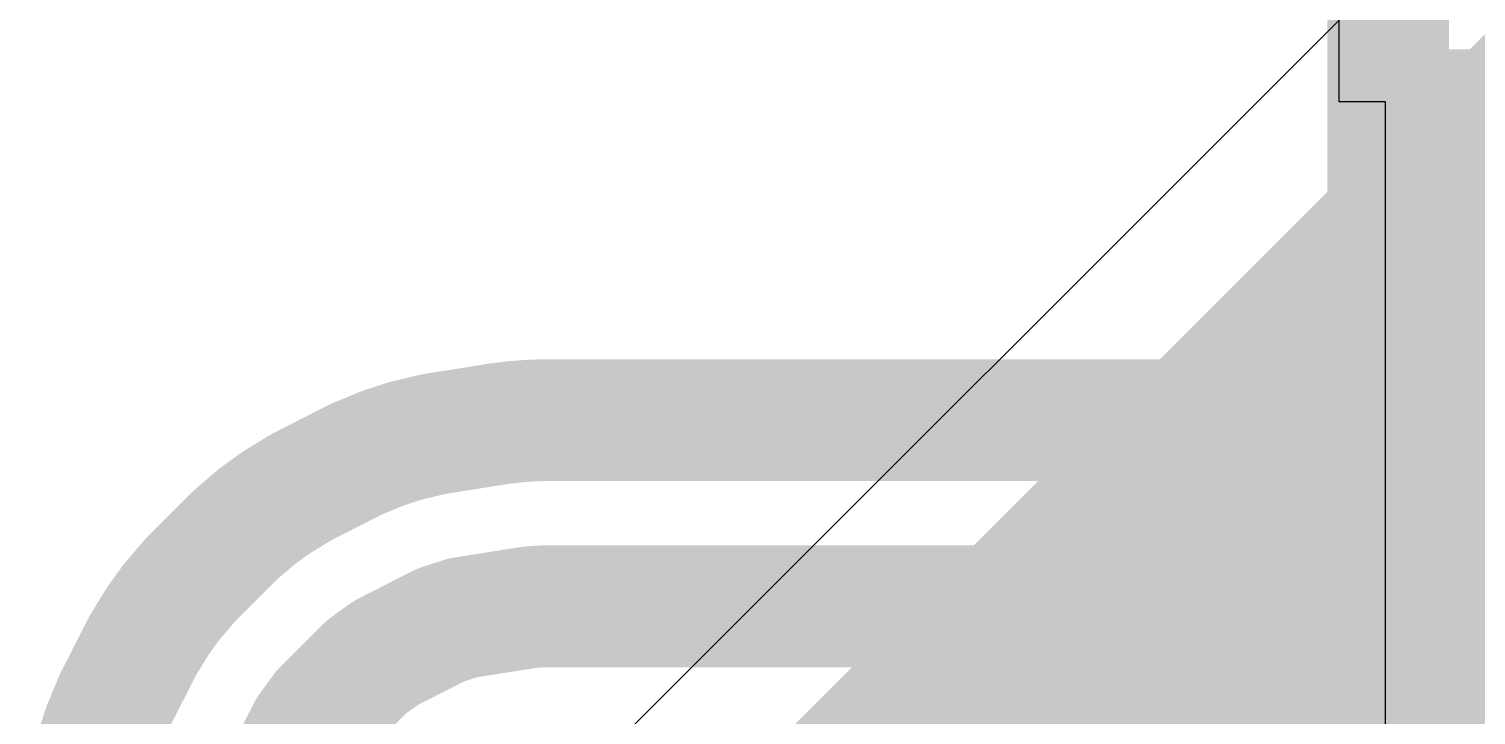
# Model space of a CAD drawing. Header units: inches. Extents: x 0 to 12.4, y -0.6 to 2.2.
# Drawn here: x 2.2931 to 2.3867, y 0.285 to 0.3293 of the extents above; entities that cross this region are included whole.
import ezdxf

# ---------------------------------------------------------------- set-up
doc = ezdxf.new("R2010")
doc.units = ezdxf.units.IN
doc.header["$MEASUREMENT"] = 0
for name, color, linetype in [('Bottom Layer', 5, 'Continuous'), ('Dimension', 6, 'Continuous'), ('Top Layer', 1, 'Continuous'), ('Top Solder', 216, 'Continuous')]:
    doc.layers.add(name, color=color, linetype=linetype)

# ---------------------------------------------------------------- blocks, each defined once
blk = doc.blocks.new('E07_400M10S_10')
at = {"layer": 'Top Solder'}
blk.add_hatch(color=216, dxfattribs=at).paths.add_polyline_path([(-0.28746455, -0.26096065), (-0.22828345, -0.26096065), (-0.22828345, -0.30833075), (-0.28746455, -0.30833075)])

msp = doc.modelspace()

# ---------------------------------------------------------------- linework, layer by layer
at = {"layer": 'Bottom Layer'}
msp.add_line((2.4806848, 0.4327882), (2.3299483, 0.2820517), dxfattribs=at)
msp.add_lwpolyline([(2.356, 0.256, 0.0590551, 0.0590551, 0), (2.5175275, 0.4175275, 0.0590551, 0.0590551, 0)], format="xyseb", dxfattribs=at)
msp.add_lwpolyline([(2.3412362, 0.256, 0.0295275, 0.0295275, 1), (2.3707638, 0.256, 0.0295275, 0.0295275, 1)], format="xyseb", close=True, dxfattribs=at)
at = {"layer": 'Dimension'}
for points in [[(2.3809785, 0.3094899, 0.007874, 0.007874, 0), (2.3809785, 0.3398731, 0.007874, 0.007874, 0)], [(2.3809785, 0.3094895, 0.007874, 0.007874, 0), (2.3809785, 0.3094899, 0.007874, 0.007874, 0)], [(2.3809785, 0.3092984, 0.007874, 0.007874, 0), (2.3809785, 0.3094895, 0.007874, 0.007874, 0)], [(2.3804766, 0.3066974, 0.007874, 0.007874, 0), (2.3809854, 0.3092549, 0.007874, 0.007874, 0)], [(2.3809785, 0.3092984, 0.007874, 0.007874, 0), (2.3809854, 0.3092549, 0.007874, 0.007874, 0)], [(2.3786776, 0.3047514, 0.007874, 0.007874, 0), (2.3804766, 0.3066974, 0.007874, 0.007874, 0)], [(2.3236189, 0.3038239, 0.007874, 0.007874, 0), (2.3236665, 0.3038295, 0.007874, 0.007874, 0)], [(2.3236665, 0.3038295, 0.007874, 0.007874, 0), (2.3236671, 0.3038296, 0.007874, 0.007874, 0)], [(2.3236671, 0.3038296, 0.007874, 0.007874, 0), (2.3245104, 0.3039294, 0.007874, 0.007874, 0)], [(2.3245104, 0.3039294, 0.007874, 0.007874, 0), (2.3245122, 0.3039296, 0.007874, 0.007874, 0)], [(2.3245122, 0.3039296, 0.007874, 0.007874, 0), (2.3245572, 0.3039349, 0.007874, 0.007874, 0)], [(2.3245572, 0.3039349, 0.007874, 0.007874, 0), (2.3246023, 0.3039385, 0.007874, 0.007874, 0)], [(2.3246023, 0.3039385, 0.007874, 0.007874, 0), (2.3246043, 0.3039387, 0.007874, 0.007874, 0)], [(2.3246043, 0.3039387, 0.007874, 0.007874, 0), (2.3252724, 0.3039912, 0.007874, 0.007874, 0)], [(2.3252724, 0.3039912, 0.007874, 0.007874, 0), (2.3252725, 0.3039912, 0.007874, 0.007874, 0)], [(2.3252725, 0.3039912, 0.007874, 0.007874, 0), (2.3253209, 0.303995, 0.007874, 0.007874, 0)], [(2.3253209, 0.303995, 0.007874, 0.007874, 0), (2.325368, 0.3039969, 0.007874, 0.007874, 0)], [(2.325368, 0.3039969, 0.007874, 0.007874, 0), (2.32537, 0.303997, 0.007874, 0.007874, 0)], [(2.32537, 0.303997, 0.007874, 0.007874, 0), (2.3262154, 0.3040302, 0.007874, 0.007874, 0)], [(2.3262154, 0.3040302, 0.007874, 0.007874, 0), (2.3262168, 0.3040302, 0.007874, 0.007874, 0)], [(2.3262168, 0.3040302, 0.007874, 0.007874, 0), (2.3262642, 0.304032, 0.007874, 0.007874, 0)], [(2.3262642, 0.304032, 0.007874, 0.007874, 0), (2.3761269, 0.304032, 0.007874, 0.007874, 0)], [(2.3761269, 0.304032, 0.007874, 0.007874, 0), (2.3786776, 0.3047514, 0.007874, 0.007874, 0)], [(2.3175463, 0.3027198, 0.007874, 0.007874, 0), (2.3191936, 0.3031153, 0.007874, 0.007874, 0)], [(2.3191936, 0.3031153, 0.007874, 0.007874, 0), (2.3191937, 0.3031154, 0.007874, 0.007874, 0)], [(2.3191937, 0.3031154, 0.007874, 0.007874, 0), (2.3192874, 0.3031378, 0.007874, 0.007874, 0)], [(2.3192874, 0.3031378, 0.007874, 0.007874, 0), (2.3193818, 0.3031528, 0.007874, 0.007874, 0)], [(2.3193818, 0.3031528, 0.007874, 0.007874, 0), (2.3193826, 0.303153, 0.007874, 0.007874, 0)], [(2.3193826, 0.303153, 0.007874, 0.007874, 0), (2.3235707, 0.3038163, 0.007874, 0.007874, 0)], [(2.3235707, 0.3038163, 0.007874, 0.007874, 0), (2.3235727, 0.3038166, 0.007874, 0.007874, 0)], [(2.3235727, 0.3038166, 0.007874, 0.007874, 0), (2.3236189, 0.3038239, 0.007874, 0.007874, 0)], [(2.3143449, 0.3015398, 0.007874, 0.007874, 0), (2.3159109, 0.3021885, 0.007874, 0.007874, 0)], [(2.3159109, 0.3021885, 0.007874, 0.007874, 0), (2.3159998, 0.3022253, 0.007874, 0.007874, 0)], [(2.3159998, 0.3022253, 0.007874, 0.007874, 0), (2.3160912, 0.302255, 0.007874, 0.007874, 0)], [(2.3160912, 0.302255, 0.007874, 0.007874, 0), (2.3160914, 0.3022551, 0.007874, 0.007874, 0)], [(2.3160914, 0.3022551, 0.007874, 0.007874, 0), (2.3173605, 0.3026674, 0.007874, 0.007874, 0)], [(2.3173605, 0.3026674, 0.007874, 0.007874, 0), (2.3173614, 0.3026677, 0.007874, 0.007874, 0)], [(2.3173614, 0.3026677, 0.007874, 0.007874, 0), (2.3174523, 0.3026972, 0.007874, 0.007874, 0)], [(2.3174523, 0.3026972, 0.007874, 0.007874, 0), (2.3175461, 0.3027198, 0.007874, 0.007874, 0)], [(2.3175461, 0.3027198, 0.007874, 0.007874, 0), (2.3175463, 0.3027198, 0.007874, 0.007874, 0)], [(2.3107802, 0.299732, 0.007874, 0.007874, 0), (2.3141706, 0.3014595, 0.007874, 0.007874, 0)], [(2.3141706, 0.3014595, 0.007874, 0.007874, 0), (2.3141711, 0.3014598, 0.007874, 0.007874, 0)], [(2.3141711, 0.3014598, 0.007874, 0.007874, 0), (2.3142561, 0.301503, 0.007874, 0.007874, 0)], [(2.3142561, 0.301503, 0.007874, 0.007874, 0), (2.3143444, 0.3015396, 0.007874, 0.007874, 0)], [(2.3143444, 0.3015396, 0.007874, 0.007874, 0), (2.3143449, 0.3015398, 0.007874, 0.007874, 0)], [(2.3091678, 0.2987528, 0.007874, 0.007874, 0), (2.3106133, 0.2996385, 0.007874, 0.007874, 0)], [(2.3106133, 0.2996385, 0.007874, 0.007874, 0), (2.310614, 0.2996389, 0.007874, 0.007874, 0)], [(2.310614, 0.2996389, 0.007874, 0.007874, 0), (2.310695, 0.2996885, 0.007874, 0.007874, 0)], [(2.310695, 0.2996885, 0.007874, 0.007874, 0), (2.3107795, 0.2997317, 0.007874, 0.007874, 0)], [(2.3107795, 0.2997317, 0.007874, 0.007874, 0), (2.3107802, 0.299732, 0.007874, 0.007874, 0)], [(2.3079276, 0.2978611, 0.007874, 0.007874, 0), (2.3090081, 0.2986461, 0.007874, 0.007874, 0)], [(2.3090081, 0.2986461, 0.007874, 0.007874, 0), (2.3090084, 0.2986463, 0.007874, 0.007874, 0)], [(2.3090084, 0.2986463, 0.007874, 0.007874, 0), (2.3090858, 0.2987025, 0.007874, 0.007874, 0)], [(2.3090858, 0.2987025, 0.007874, 0.007874, 0), (2.3091674, 0.2987525, 0.007874, 0.007874, 0)], [(2.3091674, 0.2987525, 0.007874, 0.007874, 0), (2.3091678, 0.2987528, 0.007874, 0.007874, 0)], [(2.3064883, 0.2966416, 0.007874, 0.007874, 0), (2.3077774, 0.2977426, 0.007874, 0.007874, 0)], [(2.3077774, 0.2977426, 0.007874, 0.007874, 0), (2.307778, 0.2977431, 0.007874, 0.007874, 0)], [(2.307778, 0.2977431, 0.007874, 0.007874, 0), (2.3078503, 0.2978048, 0.007874, 0.007874, 0)], [(2.3078503, 0.2978048, 0.007874, 0.007874, 0), (2.3079269, 0.2978606, 0.007874, 0.007874, 0)], [(2.3079269, 0.2978606, 0.007874, 0.007874, 0), (2.3079276, 0.2978611, 0.007874, 0.007874, 0)], [(2.3036566, 0.2938206, 0.007874, 0.007874, 0), (2.3063469, 0.2965109, 0.007874, 0.007874, 0)], [(2.3063469, 0.2965109, 0.007874, 0.007874, 0), (2.3063474, 0.2965114, 0.007874, 0.007874, 0)], [(2.3063474, 0.2965114, 0.007874, 0.007874, 0), (2.3064151, 0.2965791, 0.007874, 0.007874, 0)], [(2.3064151, 0.2965791, 0.007874, 0.007874, 0), (2.3064876, 0.296641, 0.007874, 0.007874, 0)], [(2.3064876, 0.296641, 0.007874, 0.007874, 0), (2.3064883, 0.2966416, 0.007874, 0.007874, 0)], [(2.3024252, 0.2923904, 0.007874, 0.007874, 0), (2.303527, 0.2936804, 0.007874, 0.007874, 0)], [(2.303527, 0.2936804, 0.007874, 0.007874, 0), (2.3035274, 0.2936809, 0.007874, 0.007874, 0)], [(2.3035274, 0.2936809, 0.007874, 0.007874, 0), (2.303589, 0.2937529, 0.007874, 0.007874, 0)], [(2.303589, 0.2937529, 0.007874, 0.007874, 0), (2.3036561, 0.2938201, 0.007874, 0.007874, 0)], [(2.3036561, 0.2938201, 0.007874, 0.007874, 0), (2.3036566, 0.2938206, 0.007874, 0.007874, 0)], [(2.3015222, 0.2911602, 0.007874, 0.007874, 0), (2.3023068, 0.2922402, 0.007874, 0.007874, 0)], [(2.3023068, 0.2922402, 0.007874, 0.007874, 0), (2.3023073, 0.2922408, 0.007874, 0.007874, 0)], [(2.3023073, 0.2922408, 0.007874, 0.007874, 0), (2.3023631, 0.2923176, 0.007874, 0.007874, 0)], [(2.3023631, 0.2923176, 0.007874, 0.007874, 0), (2.3024246, 0.2923896, 0.007874, 0.007874, 0)], [(2.3024246, 0.2923896, 0.007874, 0.007874, 0), (2.3024252, 0.2923904, 0.007874, 0.007874, 0)], [(2.321169, 0.2912583, 0.007874, 0.007874, 0), (2.3255005, 0.2919444, 0.007874, 0.007874, 0)], [(2.3255005, 0.2919444, 0.007874, 0.007874, 0), (2.3262642, 0.2920045, 0.007874, 0.007874, 0)], [(2.3262642, 0.2920045, 0.007874, 0.007874, 0), (2.4423529, 0.2920045, 0.007874, 0.007874, 0)], [(2.3005297, 0.289555, 0.007874, 0.007874, 0), (2.3014149, 0.2909996, 0.007874, 0.007874, 0)], [(2.3014149, 0.2909996, 0.007874, 0.007874, 0), (2.3014153, 0.2910002, 0.007874, 0.007874, 0)], [(2.3014153, 0.2910002, 0.007874, 0.007874, 0), (2.3014654, 0.291082, 0.007874, 0.007874, 0)], [(2.3014654, 0.291082, 0.007874, 0.007874, 0), (2.3015217, 0.2911594, 0.007874, 0.007874, 0)], [(2.3015217, 0.2911594, 0.007874, 0.007874, 0), (2.3015222, 0.2911602, 0.007874, 0.007874, 0)], [(2.3161554, 0.2889719, 0.007874, 0.007874, 0), (2.3197165, 0.2907864, 0.007874, 0.007874, 0)], [(2.3197165, 0.2907864, 0.007874, 0.007874, 0), (2.321169, 0.2912583, 0.007874, 0.007874, 0)], [(2.2987083, 0.285997, 0.007874, 0.007874, 0), (2.3004357, 0.2893872, 0.007874, 0.007874, 0)], [(2.3004357, 0.2893872, 0.007874, 0.007874, 0), (2.3004359, 0.2893875, 0.007874, 0.007874, 0)], [(2.3004359, 0.2893875, 0.007874, 0.007874, 0), (2.3004794, 0.2894729, 0.007874, 0.007874, 0)], [(2.3004794, 0.2894729, 0.007874, 0.007874, 0), (2.3005294, 0.2895545, 0.007874, 0.007874, 0)], [(2.3005294, 0.2895545, 0.007874, 0.007874, 0), (2.3005297, 0.289555, 0.007874, 0.007874, 0)], [(2.3149199, 0.2880743, 0.007874, 0.007874, 0), (2.3161554, 0.2889719, 0.007874, 0.007874, 0)], [(2.3120937, 0.2852482, 0.007874, 0.007874, 0), (2.3149199, 0.2880743, 0.007874, 0.007874, 0)], [(2.2979428, 0.2841685, 0.007874, 0.007874, 0), (2.298665, 0.2859119, 0.007874, 0.007874, 0)], [(2.298665, 0.2859119, 0.007874, 0.007874, 0), (2.2987081, 0.2859966, 0.007874, 0.007874, 0)], [(2.2987081, 0.2859966, 0.007874, 0.007874, 0), (2.2987083, 0.285997, 0.007874, 0.007874, 0)], [(2.3111961, 0.2840126, 0.007874, 0.007874, 0), (2.3120937, 0.2852482, 0.007874, 0.007874, 0)], [(2.2975006, 0.2828076, 0.007874, 0.007874, 0), (2.297913, 0.2840767, 0.007874, 0.007874, 0)], [(2.297913, 0.2840767, 0.007874, 0.007874, 0), (2.2979131, 0.2840772, 0.007874, 0.007874, 0)], [(2.2979131, 0.2840772, 0.007874, 0.007874, 0), (2.2979428, 0.2841685, 0.007874, 0.007874, 0)], [(2.3093817, 0.2804515, 0.007874, 0.007874, 0), (2.3111961, 0.2840126, 0.007874, 0.007874, 0)], [(2.2970524, 0.2809733, 0.007874, 0.007874, 0), (2.2974485, 0.2826227, 0.007874, 0.007874, 0)], [(2.2974485, 0.282623, 0.007874, 0.007874, 0), (2.2974709, 0.282716, 0.007874, 0.007874, 0)], [(2.2974485, 0.2826227, 0.007874, 0.007874, 0), (2.2974485, 0.282623, 0.007874, 0.007874, 0)], [(2.2974709, 0.282716, 0.007874, 0.007874, 0), (2.2975004, 0.2828069, 0.007874, 0.007874, 0)], [(2.2975004, 0.2828069, 0.007874, 0.007874, 0), (2.2975006, 0.2828076, 0.007874, 0.007874, 0)]]:
    msp.add_lwpolyline(points, format="xyseb", dxfattribs=at)
for points in [[(2.37901, 0.3094899, 0.003937, 0.003937, 1), (2.382947, 0.3094899, 0.003937, 0.003937, 1)], [(2.37901, 0.3094899, 0.003937, 0.003937, 1), (2.382947, 0.3094899, 0.003937, 0.003937, 1)], [(2.37901, 0.3094895, 0.003937, 0.003937, 1), (2.382947, 0.3094895, 0.003937, 0.003937, 1)], [(2.37901, 0.3094895, 0.003937, 0.003937, 1), (2.382947, 0.3094895, 0.003937, 0.003937, 1)], [(2.37901, 0.3092984, 0.003937, 0.003937, 1), (2.382947, 0.3092984, 0.003937, 0.003937, 1)], [(2.37901, 0.3092984, 0.003937, 0.003937, 1), (2.382947, 0.3092984, 0.003937, 0.003937, 1)], [(2.3790169, 0.3092549, 0.003937, 0.003937, 1), (2.3829539, 0.3092549, 0.003937, 0.003937, 1)], [(2.3790169, 0.3092549, 0.003937, 0.003937, 1), (2.3829539, 0.3092549, 0.003937, 0.003937, 1)], [(2.3785081, 0.3066974, 0.003937, 0.003937, 1), (2.3824451, 0.3066974, 0.003937, 0.003937, 1)], [(2.3785081, 0.3066974, 0.003937, 0.003937, 1), (2.3824451, 0.3066974, 0.003937, 0.003937, 1)], [(2.321698, 0.3038295, 0.003937, 0.003937, 1), (2.325635, 0.3038295, 0.003937, 0.003937, 1)], [(2.321698, 0.3038295, 0.003937, 0.003937, 1), (2.325635, 0.3038295, 0.003937, 0.003937, 1)], [(2.3216986, 0.3038296, 0.003937, 0.003937, 1), (2.3256356, 0.3038296, 0.003937, 0.003937, 1)], [(2.3216986, 0.3038296, 0.003937, 0.003937, 1), (2.3256356, 0.3038296, 0.003937, 0.003937, 1)], [(2.3225419, 0.3039294, 0.003937, 0.003937, 1), (2.3264789, 0.3039294, 0.003937, 0.003937, 1)], [(2.3225419, 0.3039294, 0.003937, 0.003937, 1), (2.3264789, 0.3039294, 0.003937, 0.003937, 1)], [(2.3225437, 0.3039296, 0.003937, 0.003937, 1), (2.3264807, 0.3039296, 0.003937, 0.003937, 1)], [(2.3225437, 0.3039296, 0.003937, 0.003937, 1), (2.3264807, 0.3039296, 0.003937, 0.003937, 1)], [(2.3225887, 0.3039349, 0.003937, 0.003937, 1), (2.3265257, 0.3039349, 0.003937, 0.003937, 1)], [(2.3225887, 0.3039349, 0.003937, 0.003937, 1), (2.3265257, 0.3039349, 0.003937, 0.003937, 1)], [(2.3226338, 0.3039385, 0.003937, 0.003937, 1), (2.3265708, 0.3039385, 0.003937, 0.003937, 1)], [(2.3226338, 0.3039385, 0.003937, 0.003937, 1), (2.3265708, 0.3039385, 0.003937, 0.003937, 1)], [(2.3226358, 0.3039387, 0.003937, 0.003937, 1), (2.3265728, 0.3039387, 0.003937, 0.003937, 1)], [(2.3226358, 0.3039387, 0.003937, 0.003937, 1), (2.3265728, 0.3039387, 0.003937, 0.003937, 1)], [(2.3233039, 0.3039912, 0.003937, 0.003937, 1), (2.3272409, 0.3039912, 0.003937, 0.003937, 1)], [(2.3233039, 0.3039912, 0.003937, 0.003937, 1), (2.3272409, 0.3039912, 0.003937, 0.003937, 1)], [(2.323304, 0.3039912, 0.003937, 0.003937, 1), (2.327241, 0.3039912, 0.003937, 0.003937, 1)], [(2.323304, 0.3039912, 0.003937, 0.003937, 1), (2.327241, 0.3039912, 0.003937, 0.003937, 1)], [(2.3233524, 0.303995, 0.003937, 0.003937, 1), (2.3272894, 0.303995, 0.003937, 0.003937, 1)], [(2.3233524, 0.303995, 0.003937, 0.003937, 1), (2.3272894, 0.303995, 0.003937, 0.003937, 1)], [(2.3233995, 0.3039969, 0.003937, 0.003937, 1), (2.3273365, 0.3039969, 0.003937, 0.003937, 1)], [(2.3233995, 0.3039969, 0.003937, 0.003937, 1), (2.3273365, 0.3039969, 0.003937, 0.003937, 1)], [(2.3234015, 0.303997, 0.003937, 0.003937, 1), (2.3273385, 0.303997, 0.003937, 0.003937, 1)], [(2.3234015, 0.303997, 0.003937, 0.003937, 1), (2.3273385, 0.303997, 0.003937, 0.003937, 1)], [(2.3242469, 0.3040302, 0.003937, 0.003937, 1), (2.3281839, 0.3040302, 0.003937, 0.003937, 1)], [(2.3242469, 0.3040302, 0.003937, 0.003937, 1), (2.3281839, 0.3040302, 0.003937, 0.003937, 1)], [(2.3242483, 0.3040302, 0.003937, 0.003937, 1), (2.3281853, 0.3040302, 0.003937, 0.003937, 1)], [(2.3242483, 0.3040302, 0.003937, 0.003937, 1), (2.3281853, 0.3040302, 0.003937, 0.003937, 1)], [(2.3242957, 0.304032, 0.003937, 0.003937, 1), (2.3282327, 0.304032, 0.003937, 0.003937, 1)], [(2.3242957, 0.304032, 0.003937, 0.003937, 1), (2.3282327, 0.304032, 0.003937, 0.003937, 1)], [(2.3741584, 0.304032, 0.003937, 0.003937, 1), (2.3780954, 0.304032, 0.003937, 0.003937, 1)], [(2.3741584, 0.304032, 0.003937, 0.003937, 1), (2.3780954, 0.304032, 0.003937, 0.003937, 1)], [(2.3767091, 0.3047514, 0.003937, 0.003937, 1), (2.3806461, 0.3047514, 0.003937, 0.003937, 1)], [(2.3767091, 0.3047514, 0.003937, 0.003937, 1), (2.3806461, 0.3047514, 0.003937, 0.003937, 1)], [(2.3172251, 0.3031153, 0.003937, 0.003937, 1), (2.3211621, 0.3031153, 0.003937, 0.003937, 1)], [(2.3172251, 0.3031153, 0.003937, 0.003937, 1), (2.3211621, 0.3031153, 0.003937, 0.003937, 1)], [(2.3172252, 0.3031154, 0.003937, 0.003937, 1), (2.3211622, 0.3031154, 0.003937, 0.003937, 1)], [(2.3172252, 0.3031154, 0.003937, 0.003937, 1), (2.3211622, 0.3031154, 0.003937, 0.003937, 1)], [(2.3173189, 0.3031378, 0.003937, 0.003937, 1), (2.3212559, 0.3031378, 0.003937, 0.003937, 1)], [(2.3173189, 0.3031378, 0.003937, 0.003937, 1), (2.3212559, 0.3031378, 0.003937, 0.003937, 1)], [(2.3174133, 0.3031528, 0.003937, 0.003937, 1), (2.3213503, 0.3031528, 0.003937, 0.003937, 1)], [(2.3174133, 0.3031528, 0.003937, 0.003937, 1), (2.3213503, 0.3031528, 0.003937, 0.003937, 1)], [(2.3174141, 0.303153, 0.003937, 0.003937, 1), (2.3213511, 0.303153, 0.003937, 0.003937, 1)], [(2.3174141, 0.303153, 0.003937, 0.003937, 1), (2.3213511, 0.303153, 0.003937, 0.003937, 1)], [(2.3216022, 0.3038163, 0.003937, 0.003937, 1), (2.3255392, 0.3038163, 0.003937, 0.003937, 1)], [(2.3216022, 0.3038163, 0.003937, 0.003937, 1), (2.3255392, 0.3038163, 0.003937, 0.003937, 1)], [(2.3216042, 0.3038166, 0.003937, 0.003937, 1), (2.3255412, 0.3038166, 0.003937, 0.003937, 1)], [(2.3216042, 0.3038166, 0.003937, 0.003937, 1), (2.3255412, 0.3038166, 0.003937, 0.003937, 1)], [(2.3216504, 0.3038239, 0.003937, 0.003937, 1), (2.3255874, 0.3038239, 0.003937, 0.003937, 1)], [(2.3216504, 0.3038239, 0.003937, 0.003937, 1), (2.3255874, 0.3038239, 0.003937, 0.003937, 1)], [(2.3139424, 0.3021885, 0.003937, 0.003937, 1), (2.3178794, 0.3021885, 0.003937, 0.003937, 1)], [(2.3139424, 0.3021885, 0.003937, 0.003937, 1), (2.3178794, 0.3021885, 0.003937, 0.003937, 1)], [(2.3140313, 0.3022253, 0.003937, 0.003937, 1), (2.3179683, 0.3022253, 0.003937, 0.003937, 1)], [(2.3140313, 0.3022253, 0.003937, 0.003937, 1), (2.3179683, 0.3022253, 0.003937, 0.003937, 1)], [(2.3141227, 0.302255, 0.003937, 0.003937, 1), (2.3180597, 0.302255, 0.003937, 0.003937, 1)], [(2.3141227, 0.302255, 0.003937, 0.003937, 1), (2.3180597, 0.302255, 0.003937, 0.003937, 1)], [(2.3141229, 0.3022551, 0.003937, 0.003937, 1), (2.3180599, 0.3022551, 0.003937, 0.003937, 1)], [(2.3141229, 0.3022551, 0.003937, 0.003937, 1), (2.3180599, 0.3022551, 0.003937, 0.003937, 1)], [(2.315392, 0.3026674, 0.003937, 0.003937, 1), (2.319329, 0.3026674, 0.003937, 0.003937, 1)], [(2.315392, 0.3026674, 0.003937, 0.003937, 1), (2.319329, 0.3026674, 0.003937, 0.003937, 1)], [(2.3153929, 0.3026677, 0.003937, 0.003937, 1), (2.3193299, 0.3026677, 0.003937, 0.003937, 1)], [(2.3153929, 0.3026677, 0.003937, 0.003937, 1), (2.3193299, 0.3026677, 0.003937, 0.003937, 1)], [(2.3154838, 0.3026972, 0.003937, 0.003937, 1), (2.3194208, 0.3026972, 0.003937, 0.003937, 1)], [(2.3154838, 0.3026972, 0.003937, 0.003937, 1), (2.3194208, 0.3026972, 0.003937, 0.003937, 1)], [(2.3155776, 0.3027198, 0.003937, 0.003937, 1), (2.3195146, 0.3027198, 0.003937, 0.003937, 1)], [(2.3155776, 0.3027198, 0.003937, 0.003937, 1), (2.3195146, 0.3027198, 0.003937, 0.003937, 1)], [(2.3155778, 0.3027198, 0.003937, 0.003937, 1), (2.3195148, 0.3027198, 0.003937, 0.003937, 1)], [(2.3155778, 0.3027198, 0.003937, 0.003937, 1), (2.3195148, 0.3027198, 0.003937, 0.003937, 1)], [(2.3122021, 0.3014595, 0.003937, 0.003937, 1), (2.3161391, 0.3014595, 0.003937, 0.003937, 1)], [(2.3122021, 0.3014595, 0.003937, 0.003937, 1), (2.3161391, 0.3014595, 0.003937, 0.003937, 1)], [(2.3122026, 0.3014598, 0.003937, 0.003937, 1), (2.3161396, 0.3014598, 0.003937, 0.003937, 1)], [(2.3122026, 0.3014598, 0.003937, 0.003937, 1), (2.3161396, 0.3014598, 0.003937, 0.003937, 1)], [(2.3122876, 0.301503, 0.003937, 0.003937, 1), (2.3162246, 0.301503, 0.003937, 0.003937, 1)], [(2.3122876, 0.301503, 0.003937, 0.003937, 1), (2.3162246, 0.301503, 0.003937, 0.003937, 1)], [(2.3123759, 0.3015396, 0.003937, 0.003937, 1), (2.3163129, 0.3015396, 0.003937, 0.003937, 1)], [(2.3123759, 0.3015396, 0.003937, 0.003937, 1), (2.3163129, 0.3015396, 0.003937, 0.003937, 1)], [(2.3123764, 0.3015398, 0.003937, 0.003937, 1), (2.3163134, 0.3015398, 0.003937, 0.003937, 1)], [(2.3123764, 0.3015398, 0.003937, 0.003937, 1), (2.3163134, 0.3015398, 0.003937, 0.003937, 1)], [(2.3086448, 0.2996385, 0.003937, 0.003937, 1), (2.3125818, 0.2996385, 0.003937, 0.003937, 1)], [(2.3086448, 0.2996385, 0.003937, 0.003937, 1), (2.3125818, 0.2996385, 0.003937, 0.003937, 1)], [(2.3086455, 0.2996389, 0.003937, 0.003937, 1), (2.3125825, 0.2996389, 0.003937, 0.003937, 1)], [(2.3086455, 0.2996389, 0.003937, 0.003937, 1), (2.3125825, 0.2996389, 0.003937, 0.003937, 1)], [(2.3087265, 0.2996885, 0.003937, 0.003937, 1), (2.3126635, 0.2996885, 0.003937, 0.003937, 1)], [(2.3087265, 0.2996885, 0.003937, 0.003937, 1), (2.3126635, 0.2996885, 0.003937, 0.003937, 1)], [(2.308811, 0.2997317, 0.003937, 0.003937, 1), (2.312748, 0.2997317, 0.003937, 0.003937, 1)], [(2.308811, 0.2997317, 0.003937, 0.003937, 1), (2.312748, 0.2997317, 0.003937, 0.003937, 1)], [(2.3088117, 0.299732, 0.003937, 0.003937, 1), (2.3127487, 0.299732, 0.003937, 0.003937, 1)], [(2.3088117, 0.299732, 0.003937, 0.003937, 1), (2.3127487, 0.299732, 0.003937, 0.003937, 1)], [(2.3070396, 0.2986461, 0.003937, 0.003937, 1), (2.3109766, 0.2986461, 0.003937, 0.003937, 1)], [(2.3070396, 0.2986461, 0.003937, 0.003937, 1), (2.3109766, 0.2986461, 0.003937, 0.003937, 1)], [(2.3070399, 0.2986463, 0.003937, 0.003937, 1), (2.3109769, 0.2986463, 0.003937, 0.003937, 1)], [(2.3070399, 0.2986463, 0.003937, 0.003937, 1), (2.3109769, 0.2986463, 0.003937, 0.003937, 1)], [(2.3071173, 0.2987025, 0.003937, 0.003937, 1), (2.3110543, 0.2987025, 0.003937, 0.003937, 1)], [(2.3071173, 0.2987025, 0.003937, 0.003937, 1), (2.3110543, 0.2987025, 0.003937, 0.003937, 1)], [(2.3071989, 0.2987525, 0.003937, 0.003937, 1), (2.3111359, 0.2987525, 0.003937, 0.003937, 1)], [(2.3071989, 0.2987525, 0.003937, 0.003937, 1), (2.3111359, 0.2987525, 0.003937, 0.003937, 1)], [(2.3071993, 0.2987528, 0.003937, 0.003937, 1), (2.3111363, 0.2987528, 0.003937, 0.003937, 1)], [(2.3071993, 0.2987528, 0.003937, 0.003937, 1), (2.3111363, 0.2987528, 0.003937, 0.003937, 1)], [(2.3058089, 0.2977426, 0.003937, 0.003937, 1), (2.3097459, 0.2977426, 0.003937, 0.003937, 1)], [(2.3058089, 0.2977426, 0.003937, 0.003937, 1), (2.3097459, 0.2977426, 0.003937, 0.003937, 1)], [(2.3058095, 0.2977431, 0.003937, 0.003937, 1), (2.3097465, 0.2977431, 0.003937, 0.003937, 1)], [(2.3058095, 0.2977431, 0.003937, 0.003937, 1), (2.3097465, 0.2977431, 0.003937, 0.003937, 1)], [(2.3058818, 0.2978048, 0.003937, 0.003937, 1), (2.3098188, 0.2978048, 0.003937, 0.003937, 1)], [(2.3058818, 0.2978048, 0.003937, 0.003937, 1), (2.3098188, 0.2978048, 0.003937, 0.003937, 1)], [(2.3059584, 0.2978606, 0.003937, 0.003937, 1), (2.3098954, 0.2978606, 0.003937, 0.003937, 1)], [(2.3059584, 0.2978606, 0.003937, 0.003937, 1), (2.3098954, 0.2978606, 0.003937, 0.003937, 1)], [(2.3059591, 0.2978611, 0.003937, 0.003937, 1), (2.3098961, 0.2978611, 0.003937, 0.003937, 1)], [(2.3059591, 0.2978611, 0.003937, 0.003937, 1), (2.3098961, 0.2978611, 0.003937, 0.003937, 1)], [(2.3043784, 0.2965109, 0.003937, 0.003937, 1), (2.3083154, 0.2965109, 0.003937, 0.003937, 1)], [(2.3043784, 0.2965109, 0.003937, 0.003937, 1), (2.3083154, 0.2965109, 0.003937, 0.003937, 1)], [(2.3043789, 0.2965114, 0.003937, 0.003937, 1), (2.3083159, 0.2965114, 0.003937, 0.003937, 1)], [(2.3043789, 0.2965114, 0.003937, 0.003937, 1), (2.3083159, 0.2965114, 0.003937, 0.003937, 1)], [(2.3044466, 0.2965791, 0.003937, 0.003937, 1), (2.3083836, 0.2965791, 0.003937, 0.003937, 1)], [(2.3044466, 0.2965791, 0.003937, 0.003937, 1), (2.3083836, 0.2965791, 0.003937, 0.003937, 1)], [(2.3045191, 0.296641, 0.003937, 0.003937, 1), (2.3084561, 0.296641, 0.003937, 0.003937, 1)], [(2.3045191, 0.296641, 0.003937, 0.003937, 1), (2.3084561, 0.296641, 0.003937, 0.003937, 1)], [(2.3045198, 0.2966416, 0.003937, 0.003937, 1), (2.3084568, 0.2966416, 0.003937, 0.003937, 1)], [(2.3045198, 0.2966416, 0.003937, 0.003937, 1), (2.3084568, 0.2966416, 0.003937, 0.003937, 1)], [(2.3015585, 0.2936804, 0.003937, 0.003937, 1), (2.3054955, 0.2936804, 0.003937, 0.003937, 1)], [(2.3015585, 0.2936804, 0.003937, 0.003937, 1), (2.3054955, 0.2936804, 0.003937, 0.003937, 1)], [(2.3015589, 0.2936809, 0.003937, 0.003937, 1), (2.3054959, 0.2936809, 0.003937, 0.003937, 1)], [(2.3015589, 0.2936809, 0.003937, 0.003937, 1), (2.3054959, 0.2936809, 0.003937, 0.003937, 1)], [(2.3016205, 0.2937529, 0.003937, 0.003937, 1), (2.3055575, 0.2937529, 0.003937, 0.003937, 1)], [(2.3016205, 0.2937529, 0.003937, 0.003937, 1), (2.3055575, 0.2937529, 0.003937, 0.003937, 1)], [(2.3016876, 0.2938201, 0.003937, 0.003937, 1), (2.3056246, 0.2938201, 0.003937, 0.003937, 1)], [(2.3016876, 0.2938201, 0.003937, 0.003937, 1), (2.3056246, 0.2938201, 0.003937, 0.003937, 1)], [(2.3016881, 0.2938206, 0.003937, 0.003937, 1), (2.3056251, 0.2938206, 0.003937, 0.003937, 1)], [(2.3016881, 0.2938206, 0.003937, 0.003937, 1), (2.3056251, 0.2938206, 0.003937, 0.003937, 1)], [(2.3003383, 0.2922402, 0.003937, 0.003937, 1), (2.3042753, 0.2922402, 0.003937, 0.003937, 1)], [(2.3003383, 0.2922402, 0.003937, 0.003937, 1), (2.3042753, 0.2922402, 0.003937, 0.003937, 1)], [(2.3003388, 0.2922408, 0.003937, 0.003937, 1), (2.3042758, 0.2922408, 0.003937, 0.003937, 1)], [(2.3003388, 0.2922408, 0.003937, 0.003937, 1), (2.3042758, 0.2922408, 0.003937, 0.003937, 1)], [(2.3003946, 0.2923176, 0.003937, 0.003937, 1), (2.3043316, 0.2923176, 0.003937, 0.003937, 1)], [(2.3003946, 0.2923176, 0.003937, 0.003937, 1), (2.3043316, 0.2923176, 0.003937, 0.003937, 1)], [(2.3004561, 0.2923896, 0.003937, 0.003937, 1), (2.3043931, 0.2923896, 0.003937, 0.003937, 1)], [(2.3004561, 0.2923896, 0.003937, 0.003937, 1), (2.3043931, 0.2923896, 0.003937, 0.003937, 1)], [(2.3004567, 0.2923904, 0.003937, 0.003937, 1), (2.3043937, 0.2923904, 0.003937, 0.003937, 1)], [(2.3004567, 0.2923904, 0.003937, 0.003937, 1), (2.3043937, 0.2923904, 0.003937, 0.003937, 1)], [(2.323532, 0.2919444, 0.003937, 0.003937, 1), (2.327469, 0.2919444, 0.003937, 0.003937, 1)], [(2.323532, 0.2919444, 0.003937, 0.003937, 1), (2.327469, 0.2919444, 0.003937, 0.003937, 1)], [(2.3242957, 0.2920045, 0.003937, 0.003937, 1), (2.3282327, 0.2920045, 0.003937, 0.003937, 1)], [(2.3242957, 0.2920045, 0.003937, 0.003937, 1), (2.3282327, 0.2920045, 0.003937, 0.003937, 1)], [(2.2994464, 0.2909996, 0.003937, 0.003937, 1), (2.3033834, 0.2909996, 0.003937, 0.003937, 1)], [(2.2994464, 0.2909996, 0.003937, 0.003937, 1), (2.3033834, 0.2909996, 0.003937, 0.003937, 1)], [(2.2994468, 0.2910002, 0.003937, 0.003937, 1), (2.3033838, 0.2910002, 0.003937, 0.003937, 1)], [(2.2994468, 0.2910002, 0.003937, 0.003937, 1), (2.3033838, 0.2910002, 0.003937, 0.003937, 1)], [(2.2994969, 0.291082, 0.003937, 0.003937, 1), (2.3034339, 0.291082, 0.003937, 0.003937, 1)], [(2.2994969, 0.291082, 0.003937, 0.003937, 1), (2.3034339, 0.291082, 0.003937, 0.003937, 1)], [(2.2995532, 0.2911594, 0.003937, 0.003937, 1), (2.3034902, 0.2911594, 0.003937, 0.003937, 1)], [(2.2995532, 0.2911594, 0.003937, 0.003937, 1), (2.3034902, 0.2911594, 0.003937, 0.003937, 1)], [(2.2995537, 0.2911602, 0.003937, 0.003937, 1), (2.3034907, 0.2911602, 0.003937, 0.003937, 1)], [(2.2995537, 0.2911602, 0.003937, 0.003937, 1), (2.3034907, 0.2911602, 0.003937, 0.003937, 1)], [(2.317748, 0.2907864, 0.003937, 0.003937, 1), (2.321685, 0.2907864, 0.003937, 0.003937, 1)], [(2.317748, 0.2907864, 0.003937, 0.003937, 1), (2.321685, 0.2907864, 0.003937, 0.003937, 1)], [(2.3192005, 0.2912583, 0.003937, 0.003937, 1), (2.3231375, 0.2912583, 0.003937, 0.003937, 1)], [(2.3192005, 0.2912583, 0.003937, 0.003937, 1), (2.3231375, 0.2912583, 0.003937, 0.003937, 1)], [(2.2984672, 0.2893872, 0.003937, 0.003937, 1), (2.3024042, 0.2893872, 0.003937, 0.003937, 1)], [(2.2984672, 0.2893872, 0.003937, 0.003937, 1), (2.3024042, 0.2893872, 0.003937, 0.003937, 1)], [(2.2984674, 0.2893875, 0.003937, 0.003937, 1), (2.3024044, 0.2893875, 0.003937, 0.003937, 1)], [(2.2984674, 0.2893875, 0.003937, 0.003937, 1), (2.3024044, 0.2893875, 0.003937, 0.003937, 1)], [(2.2985109, 0.2894729, 0.003937, 0.003937, 1), (2.3024479, 0.2894729, 0.003937, 0.003937, 1)], [(2.2985109, 0.2894729, 0.003937, 0.003937, 1), (2.3024479, 0.2894729, 0.003937, 0.003937, 1)], [(2.2985609, 0.2895545, 0.003937, 0.003937, 1), (2.3024979, 0.2895545, 0.003937, 0.003937, 1)], [(2.2985609, 0.2895545, 0.003937, 0.003937, 1), (2.3024979, 0.2895545, 0.003937, 0.003937, 1)], [(2.2985612, 0.289555, 0.003937, 0.003937, 1), (2.3024982, 0.289555, 0.003937, 0.003937, 1)], [(2.2985612, 0.289555, 0.003937, 0.003937, 1), (2.3024982, 0.289555, 0.003937, 0.003937, 1)], [(2.3141869, 0.2889719, 0.003937, 0.003937, 1), (2.3181239, 0.2889719, 0.003937, 0.003937, 1)], [(2.3141869, 0.2889719, 0.003937, 0.003937, 1), (2.3181239, 0.2889719, 0.003937, 0.003937, 1)], [(2.3129514, 0.2880743, 0.003937, 0.003937, 1), (2.3168884, 0.2880743, 0.003937, 0.003937, 1)], [(2.3129514, 0.2880743, 0.003937, 0.003937, 1), (2.3168884, 0.2880743, 0.003937, 0.003937, 1)], [(2.2966965, 0.2859119, 0.003937, 0.003937, 1), (2.3006335, 0.2859119, 0.003937, 0.003937, 1)], [(2.2966965, 0.2859119, 0.003937, 0.003937, 1), (2.3006335, 0.2859119, 0.003937, 0.003937, 1)], [(2.2967396, 0.2859966, 0.003937, 0.003937, 1), (2.3006766, 0.2859966, 0.003937, 0.003937, 1)], [(2.2967396, 0.2859966, 0.003937, 0.003937, 1), (2.3006766, 0.2859966, 0.003937, 0.003937, 1)], [(2.2967398, 0.285997, 0.003937, 0.003937, 1), (2.3006768, 0.285997, 0.003937, 0.003937, 1)], [(2.2967398, 0.285997, 0.003937, 0.003937, 1), (2.3006768, 0.285997, 0.003937, 0.003937, 1)], [(2.3101252, 0.2852482, 0.003937, 0.003937, 1), (2.3140622, 0.2852482, 0.003937, 0.003937, 1)], [(2.3101252, 0.2852482, 0.003937, 0.003937, 1), (2.3140622, 0.2852482, 0.003937, 0.003937, 1)], [(2.2959445, 0.2840767, 0.003937, 0.003937, 1), (2.2998815, 0.2840767, 0.003937, 0.003937, 1)], [(2.2959445, 0.2840767, 0.003937, 0.003937, 1), (2.2998815, 0.2840767, 0.003937, 0.003937, 1)], [(2.2959446, 0.2840772, 0.003937, 0.003937, 1), (2.2998816, 0.2840772, 0.003937, 0.003937, 1)], [(2.2959446, 0.2840772, 0.003937, 0.003937, 1), (2.2998816, 0.2840772, 0.003937, 0.003937, 1)], [(2.2959743, 0.2841685, 0.003937, 0.003937, 1), (2.2999113, 0.2841685, 0.003937, 0.003937, 1)], [(2.2959743, 0.2841685, 0.003937, 0.003937, 1), (2.2999113, 0.2841685, 0.003937, 0.003937, 1)], [(2.3092276, 0.2840126, 0.003937, 0.003937, 1), (2.3131646, 0.2840126, 0.003937, 0.003937, 1)], [(2.3092276, 0.2840126, 0.003937, 0.003937, 1), (2.3131646, 0.2840126, 0.003937, 0.003937, 1)], [(2.29548, 0.282623, 0.003937, 0.003937, 1), (2.299417, 0.282623, 0.003937, 0.003937, 1)], [(2.29548, 0.282623, 0.003937, 0.003937, 1), (2.299417, 0.282623, 0.003937, 0.003937, 1)], [(2.29548, 0.2826227, 0.003937, 0.003937, 1), (2.299417, 0.2826227, 0.003937, 0.003937, 1)], [(2.29548, 0.2826227, 0.003937, 0.003937, 1), (2.299417, 0.2826227, 0.003937, 0.003937, 1)], [(2.2955024, 0.282716, 0.003937, 0.003937, 1), (2.2994394, 0.282716, 0.003937, 0.003937, 1)], [(2.2955024, 0.282716, 0.003937, 0.003937, 1), (2.2994394, 0.282716, 0.003937, 0.003937, 1)], [(2.2955319, 0.2828069, 0.003937, 0.003937, 1), (2.2994689, 0.2828069, 0.003937, 0.003937, 1)], [(2.2955319, 0.2828069, 0.003937, 0.003937, 1), (2.2994689, 0.2828069, 0.003937, 0.003937, 1)], [(2.2955321, 0.2828076, 0.003937, 0.003937, 1), (2.2994691, 0.2828076, 0.003937, 0.003937, 1)], [(2.2955321, 0.2828076, 0.003937, 0.003937, 1), (2.2994691, 0.2828076, 0.003937, 0.003937, 1)]]:
    msp.add_lwpolyline(points, format="xyseb", close=True, dxfattribs=at)
at = {"layer": 'Top Layer'}
for p, q in [((2.3777953, 0.3493305), (2.3777953, 0.3246457)), ((2.3777953, 0.3246457), (2.3807953, 0.3246457)), ((2.3807953, 0.3246457), (2.3807953, 0.2831371))]:
    msp.add_line(p, q, dxfattribs=at)

# ---------------------------------------------------------------- block references
at = {"rotation": 180}
msp.add_blockref('E07_400M10S_10', (2.1555118, 0.019685), dxfattribs=at)

doc.saveas('drawing.dxf')
